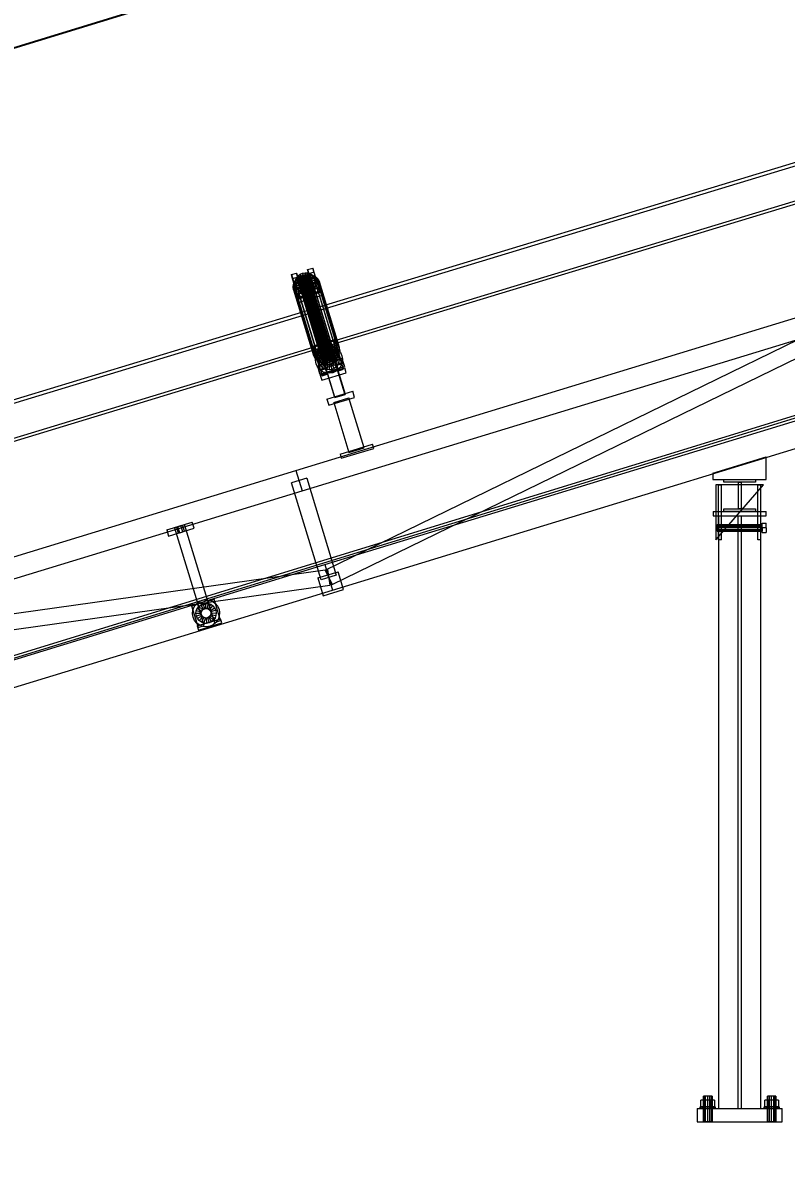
# Model space of a CAD drawing. Header units: millimetres. Extents: x -1970 to 34302, y -65268 to 6837.
# Drawn here: x 18446 to 19881, y -68 to 2065 of the extents above; entities that cross this region are included whole.
import ezdxf

# ---------------------------------------------------------------- set-up
doc = ezdxf.new("R2010")
doc.units = ezdxf.units.MM
doc.layers.add('COTAS_P', color=1, linetype='Continuous', lineweight=0)
doc.layers.add('lateral_C02', color=7, linetype='Continuous', lineweight=0)
doc.dimstyles.new('R19_100', dxfattribs={"dimtxt": 250, "dimasz": 150, "dimexe": 150, "dimexo": 80, "dimgap": 100, "dimtad": 1, "dimtih": 1, "dimtoh": 1, "dimdsep": 46, "dimcen": 0.09, "dimadec": 0, "dimazin": 0, "dimtfac": 1, "dimtdec": 4, "dimtofl": 0, "dimtmove": 0, "dimatfit": 3, "dimfxl": 1, "dimtolj": 1, "dimtzin": 0, "dimarcsym": 0})

# ---------------------------------------------------------------- blocks, each defined once
blk = doc.blocks.new('*D3')
at = {"layer": 'COTAS_P', "color": 0, "lineweight": -2, "transparency": 16777216}
for p, q in [((25334.8, 3271.6), (25051.3, 4199.2)), ((16158.2, 1324.5), (24951.7, 4011.9)), ((16254.4, 496.5), (15970.9, 1424.2))]:
    blk.add_line(p, q, dxfattribs=at)
at = {"layer": 'COTAS_P', "color": 0, "transparency": 16777216}
for points in [[(24944.4, 4035.8), (24959, 3988), (25095.1, 4055.8)], [(16150.9, 1348.5), (16165.5, 1300.6), (16014.7, 1280.7)]]:
    blk.add_solid(points, dxfattribs=at)
at = {"layer": 'Defpoints', "color": 0, "transparency": 16777216}
for p in [(25095.1, 4055.8), (25358.2, 3195.1), (16277.8, 420)]:
    blk.add_point(p, dxfattribs=at)
blk = doc.blocks.new('*D22')
at = {"layer": 'COTAS_P', "color": 0, "lineweight": -2, "transparency": 16777216}
for p, q in [((112.7, -80), (112.7, -2650)), ((34302.1, -80), (34302.1, -2650)), ((262.7, -2500), (34152.1, -2500))]:
    blk.add_line(p, q, dxfattribs=at)
at = {"layer": 'COTAS_P', "color": 0, "transparency": 16777216}
for points in [[(262.7, -2475), (262.7, -2525), (112.7, -2500)], [(34152.1, -2475), (34152.1, -2525), (34302.1, -2500)]]:
    blk.add_solid(points, dxfattribs=at)
at = {"layer": 'Defpoints', "color": 0, "transparency": 16777216}
for p in [(112.7, 0), (34302.1, 0), (34302.1, -2500)]:
    blk.add_point(p, dxfattribs=at)

msp = doc.modelspace()

# ---------------------------------------------------------------- linework, layer by layer
at = {"layer": 'lateral_C02'}
for p, q in [((16335.427, 232.465), (25411.088, 3023.01)), ((16336.897, 227.686), (25412.557, 3018.231)), ((19930.334, 1812.705), (18992.635, 1527.884)), ((18994.379, 1522.142), (19932.078, 1806.964)), ((19012.639, 1462.025), (19950.338, 1746.847)), ((19952.082, 1741.106), (19014.383, 1456.284)), ((18981.753, 1601.394), (18991.316, 1604.317)), ((18984.086, 1593.711), (18981.753, 1601.394)), ((18981.753, 1601.394), (18993.276, 1563.802)), ((18991.316, 1604.317), (18993.65, 1596.634)), ((19002.839, 1566.724), (18991.316, 1604.317)), ((18951.15, 1592.042), (18960.713, 1594.965)), ((18953.484, 1584.359), (18951.15, 1592.042)), ((18951.15, 1592.042), (18962.673, 1554.449)), ((18963.047, 1587.281), (18953.484, 1584.359)), ((18965.007, 1546.766), (18953.484, 1584.359)), ((18955.503, 1574.354), (18958.1, 1579.654)), ((18958.1, 1579.654), (18962.162, 1584.352)), ((18958.1, 1579.654), (18995.608, 1456.17)), ((18958.189, 1578.105), (18958.904, 1582.249)), ((18958.904, 1582.249), (18960.847, 1586.213)), ((18968.387, 1580.864), (18958.904, 1582.249)), ((18958.904, 1582.249), (18960.905, 1575.663)), ((18960.713, 1594.965), (18963.047, 1587.281)), ((18972.236, 1557.372), (18960.713, 1594.965)), ((18960.847, 1586.213), (18963.886, 1589.728)), ((18969.307, 1582.742), (18960.847, 1586.213)), ((18960.847, 1586.213), (18962.848, 1579.627)), ((18962.848, 1579.627), (18960.905, 1575.663)), ((18962.162, 1584.352), (18967.411, 1588.13)), ((18962.162, 1584.352), (18999.67, 1460.868)), ((18965.886, 1583.142), (18962.848, 1579.627)), ((18962.848, 1579.627), (18971.308, 1576.156)), ((18963.047, 1587.281), (18974.57, 1549.688)), ((18963.886, 1589.728), (18967.812, 1592.554)), ((18970.746, 1584.407), (18963.886, 1589.728)), ((18963.886, 1589.728), (18965.886, 1583.142)), ((18969.813, 1585.968), (18965.886, 1583.142)), ((18965.886, 1583.142), (18972.747, 1577.821)), ((18967.411, 1588.13), (18973.491, 1590.729)), ((18967.411, 1588.13), (19004.919, 1464.646)), ((18967.715, 1579.999), (18968.053, 1581.961)), ((18967.981, 1578.085), (18967.715, 1579.999)), ((18967.715, 1579.999), (19011.224, 1436.757)), ((18967.812, 1592.554), (18972.36, 1594.498)), ((18972.606, 1585.745), (18967.812, 1592.554)), ((18967.812, 1592.554), (18969.813, 1585.968)), ((18968.387, 1580.864), (18968.048, 1578.901)), ((18968.053, 1581.961), (18968.974, 1583.839)), ((18968.053, 1581.961), (19011.562, 1438.72)), ((18969.307, 1582.742), (18968.387, 1580.864)), ((18970.387, 1574.278), (18968.387, 1580.864)), ((18968.974, 1583.839), (18970.413, 1585.504)), ((18968.974, 1583.839), (19012.483, 1440.598)), ((18970.746, 1584.407), (18969.307, 1582.742)), ((18971.308, 1576.156), (18969.307, 1582.742)), ((18974.36, 1587.912), (18969.813, 1585.968)), ((18969.813, 1585.968), (18974.607, 1579.159)), ((18970.413, 1585.504), (18972.273, 1586.843)), ((18970.413, 1585.504), (19013.922, 1442.263)), ((18972.606, 1585.745), (18970.746, 1584.407)), ((18972.747, 1577.821), (18970.746, 1584.407)), ((18972.273, 1586.843), (18974.427, 1587.764)), ((18972.273, 1586.843), (19015.782, 1443.601)), ((18972.36, 1594.498), (18977.218, 1595.428)), ((18974.76, 1586.666), (18972.36, 1594.498)), ((18972.36, 1594.498), (18974.36, 1587.912)), ((18974.76, 1586.666), (18972.606, 1585.745)), ((18974.607, 1579.159), (18972.606, 1585.745)), ((18972.747, 1577.821), (18974.607, 1579.159)), ((18973.491, 1590.729), (18979.985, 1591.973)), ((18973.491, 1590.729), (19010.998, 1467.245)), ((18979.218, 1588.842), (18974.36, 1587.912)), ((18974.36, 1587.912), (18976.761, 1580.08)), ((18974.427, 1587.764), (18976.728, 1588.204)), ((18974.427, 1587.764), (19017.936, 1444.522)), ((18974.607, 1579.159), (18976.761, 1580.08)), ((18977.062, 1587.107), (18974.76, 1586.666)), ((18976.761, 1580.08), (18974.76, 1586.666)), ((18976.728, 1588.204), (18979.02, 1588.135)), ((18976.728, 1588.204), (19020.237, 1444.963)), ((18976.761, 1580.08), (18979.062, 1580.521)), ((18977.062, 1587.107), (18977.218, 1595.428)), ((18979.353, 1587.037), (18977.062, 1587.107)), ((18979.062, 1580.521), (18977.062, 1587.107)), ((18977.218, 1595.428), (18982.056, 1595.281)), ((18977.218, 1595.428), (18979.218, 1588.842)), ((18979.02, 1588.135), (18981.146, 1587.559)), ((18979.02, 1588.135), (19022.529, 1444.893)), ((18979.218, 1588.842), (18979.062, 1580.521)), ((18979.062, 1580.521), (18981.354, 1580.451)), ((18984.056, 1588.695), (18979.218, 1588.842)), ((18979.353, 1587.037), (18982.056, 1595.281)), ((18981.479, 1586.462), (18979.353, 1587.037)), ((18981.354, 1580.451), (18979.353, 1587.037)), ((18979.985, 1591.973), (18986.453, 1591.776)), ((18979.985, 1591.973), (19017.493, 1468.489)), ((18981.146, 1587.559), (18982.961, 1586.517)), ((18981.146, 1587.559), (19024.655, 1444.318)), ((18984.056, 1588.695), (18981.354, 1580.451)), ((18981.354, 1580.451), (18983.48, 1579.876)), ((18981.479, 1586.462), (18986.544, 1594.066)), ((18983.295, 1585.42), (18981.479, 1586.462)), ((18983.48, 1579.876), (18981.479, 1586.462)), ((18982.056, 1595.281), (18986.544, 1594.066)), ((18982.056, 1595.281), (18984.056, 1588.695)), ((18982.961, 1586.517), (18984.342, 1585.08)), ((18982.961, 1586.517), (19026.47, 1443.276)), ((18983.295, 1585.42), (18990.376, 1591.867)), ((18984.676, 1583.983), (18983.295, 1585.42)), ((18985.295, 1578.834), (18983.295, 1585.42)), ((18988.545, 1587.48), (18983.48, 1579.876)), ((18983.48, 1579.876), (18985.295, 1578.834)), ((18988.545, 1587.48), (18984.056, 1588.695)), ((18993.65, 1596.634), (18984.086, 1593.711)), ((18995.609, 1556.118), (18984.086, 1593.711)), ((18985.122, 1579.469), (18984.201, 1577.591)), ((18984.342, 1585.08), (18985.195, 1583.345)), ((18984.342, 1585.08), (19027.851, 1441.839)), ((18984.676, 1583.983), (18993.292, 1588.833)), ((18985.528, 1582.248), (18984.676, 1583.983)), ((18986.676, 1577.397), (18984.676, 1583.983)), ((18985.461, 1581.432), (18985.122, 1579.469)), ((18985.122, 1579.469), (19028.631, 1436.227)), ((18985.195, 1583.345), (18985.461, 1581.432)), ((19028.703, 1440.104), (18985.195, 1583.345)), ((18992.377, 1585.281), (18985.295, 1578.834)), ((18985.455, 1578.371), (18985.794, 1580.334)), ((18985.461, 1581.432), (19028.969, 1438.19)), ((18995.091, 1585.17), (18985.528, 1582.248)), ((18985.528, 1582.248), (18987.528, 1575.662)), ((18985.794, 1580.334), (18985.528, 1582.248)), ((18985.794, 1580.334), (18995.653, 1581.13)), ((18987.794, 1573.748), (18985.794, 1580.334)), ((18986.453, 1591.776), (18992.453, 1590.152)), ((18986.453, 1591.776), (19023.961, 1468.292)), ((18986.544, 1594.066), (18990.376, 1591.867)), ((18986.544, 1594.066), (18988.545, 1587.48)), ((18995.292, 1582.247), (18986.676, 1577.397)), ((18992.377, 1585.281), (18988.545, 1587.48)), ((18990.376, 1591.867), (18993.292, 1588.833)), ((18990.376, 1591.867), (18992.377, 1585.281)), ((18995.292, 1582.247), (18992.377, 1585.281)), ((18992.453, 1590.152), (18997.576, 1587.212)), ((18992.453, 1590.152), (19029.96, 1466.668)), ((18993.292, 1588.833), (18995.091, 1585.17)), ((18993.292, 1588.833), (18995.292, 1582.247)), ((18993.65, 1596.634), (19005.173, 1559.041)), ((18995.653, 1581.13), (18994.938, 1576.986)), ((18997.092, 1578.585), (18995.091, 1585.17)), ((18995.091, 1585.17), (18995.653, 1581.13)), ((18997.092, 1578.585), (18995.292, 1582.247)), ((18995.653, 1581.13), (18997.653, 1574.544)), ((18997.576, 1587.212), (19001.473, 1583.156)), ((18997.576, 1587.212), (19035.084, 1463.728)), ((19001.473, 1583.156), (19003.879, 1578.26)), ((19001.473, 1583.156), (19038.981, 1459.672)), ((18954.547, 1568.814), (18955.503, 1574.354)), ((18955.297, 1563.413), (18954.547, 1568.814)), ((18954.547, 1568.814), (18992.054, 1445.33)), ((18957.703, 1558.517), (18955.297, 1563.413)), ((18955.297, 1563.413), (18992.805, 1439.929)), ((18955.503, 1574.354), (18993.01, 1450.87)), ((18961.601, 1554.461), (18957.703, 1558.517)), ((18957.703, 1558.517), (18995.211, 1435.033)), ((18968.048, 1578.901), (18958.189, 1578.105)), ((18958.189, 1578.105), (18960.19, 1571.519)), ((18958.751, 1574.064), (18958.189, 1578.105)), ((18968.314, 1576.987), (18958.751, 1574.064)), ((18958.751, 1574.064), (18960.751, 1567.479)), ((18960.55, 1570.402), (18958.751, 1574.064)), ((18959.324, 1555.139), (19005.228, 1569.167)), ((18959.893, 1223.998), (20107.498, 1574.717)), ((18960.905, 1575.663), (18960.19, 1571.519)), ((18960.19, 1571.519), (18970.048, 1572.315)), ((18960.19, 1571.519), (18960.751, 1567.479)), ((18969.166, 1575.252), (18960.55, 1570.402)), ((18960.55, 1570.402), (18962.551, 1563.816)), ((18963.466, 1567.368), (18960.55, 1570.402)), ((18960.751, 1567.479), (18970.314, 1570.401)), ((18960.751, 1567.479), (18962.551, 1563.816)), ((18960.905, 1575.663), (18970.387, 1574.278)), ((19007.562, 1561.484), (18961.658, 1547.455)), ((19007.629, 1561.336), (18961.724, 1547.307)), ((18962.551, 1563.816), (18971.167, 1568.667)), ((18962.551, 1563.816), (18965.466, 1560.782)), ((18970.547, 1573.815), (18963.466, 1567.368)), ((18963.466, 1567.368), (18965.466, 1560.782)), ((18967.298, 1565.169), (18963.466, 1567.368)), ((18965.466, 1560.782), (18972.548, 1567.229)), ((18965.466, 1560.782), (18969.298, 1558.583)), ((18972.363, 1572.773), (18967.298, 1565.169)), ((18967.298, 1565.169), (18969.298, 1558.583)), ((18971.786, 1563.954), (18967.298, 1565.169)), ((18968.833, 1576.35), (18967.981, 1578.085)), ((18967.981, 1578.085), (19011.489, 1434.843)), ((18970.048, 1572.315), (18968.048, 1578.901)), ((18968.048, 1578.901), (18968.314, 1576.987)), ((18970.314, 1570.401), (18968.314, 1576.987)), ((18968.314, 1576.987), (18969.166, 1575.252)), ((18970.214, 1574.913), (18968.833, 1576.35)), ((18968.833, 1576.35), (19012.342, 1433.109)), ((18971.167, 1568.667), (18969.166, 1575.252)), ((18969.166, 1575.252), (18970.547, 1573.815)), ((18969.298, 1558.583), (18974.363, 1566.188)), ((18969.298, 1558.583), (18973.786, 1557.368)), ((18970.048, 1572.315), (18970.387, 1574.278)), ((18970.314, 1570.401), (18970.048, 1572.315)), ((18972.029, 1573.871), (18970.214, 1574.913)), ((18970.214, 1574.913), (19013.723, 1431.671)), ((18971.167, 1568.667), (18970.314, 1570.401)), ((18970.387, 1574.278), (18971.308, 1576.156)), ((18972.548, 1567.229), (18970.547, 1573.815)), ((18970.547, 1573.815), (18972.363, 1572.773)), ((18972.548, 1567.229), (18971.167, 1568.667)), ((18971.308, 1576.156), (18972.747, 1577.821)), ((18974.489, 1572.198), (18971.786, 1563.954)), ((18971.786, 1563.954), (18973.786, 1557.368)), ((18976.624, 1563.807), (18971.786, 1563.954)), ((18974.155, 1573.296), (18972.029, 1573.871)), ((18972.029, 1573.871), (19015.538, 1430.63)), ((18974.363, 1566.188), (18972.363, 1572.773)), ((18972.363, 1572.773), (18974.489, 1572.198)), ((18974.363, 1566.188), (18972.548, 1567.229)), ((18973.786, 1557.368), (18976.489, 1565.612)), ((18973.842, 1555.51), (18992.969, 1561.356)), ((18993.043, 1561.112), (18973.917, 1555.267)), ((18976.447, 1573.226), (18974.155, 1573.296)), ((18974.155, 1573.296), (19017.664, 1430.054)), ((18976.489, 1565.612), (18974.363, 1566.188)), ((18976.489, 1565.612), (18974.489, 1572.198)), ((18974.489, 1572.198), (18976.78, 1572.128)), ((18978.748, 1573.666), (18976.447, 1573.226)), ((18976.447, 1573.226), (19019.956, 1429.984)), ((18978.781, 1565.542), (18976.489, 1565.612)), ((18976.78, 1572.128), (18976.624, 1563.807)), ((18981.482, 1564.737), (18976.624, 1563.807)), ((18976.624, 1563.807), (18978.624, 1557.221)), ((18976.78, 1572.128), (18979.082, 1572.569)), ((18978.781, 1565.542), (18976.78, 1572.128)), ((18978.624, 1557.221), (18978.781, 1565.542)), ((18978.624, 1557.221), (18983.483, 1558.151)), ((18980.902, 1574.587), (18978.748, 1573.666)), ((18978.748, 1573.666), (19022.257, 1430.425)), ((18981.082, 1565.983), (18978.781, 1565.542)), ((18979.082, 1572.569), (18981.236, 1573.49)), ((18979.082, 1572.569), (18981.482, 1564.737)), ((18981.082, 1565.983), (18979.082, 1572.569)), ((18982.762, 1575.926), (18980.902, 1574.587)), ((18980.902, 1574.587), (19024.411, 1431.346)), ((18983.236, 1566.904), (18981.082, 1565.983)), ((18983.483, 1558.151), (18981.082, 1565.983)), ((18981.236, 1573.49), (18983.096, 1574.828)), ((18981.236, 1573.49), (18986.03, 1566.681)), ((18983.236, 1566.904), (18981.236, 1573.49)), ((18986.03, 1566.681), (18981.482, 1564.737)), ((18981.482, 1564.737), (18983.483, 1558.151)), ((18984.201, 1577.591), (18982.762, 1575.926)), ((18982.762, 1575.926), (19026.271, 1432.685)), ((18983.096, 1574.828), (18984.535, 1576.493)), ((18983.096, 1574.828), (18989.956, 1569.507)), ((18985.096, 1568.243), (18983.096, 1574.828)), ((18985.096, 1568.243), (18983.236, 1566.904)), ((18988.03, 1560.095), (18983.236, 1566.904)), ((18983.483, 1558.151), (18988.03, 1560.095)), ((18984.201, 1577.591), (19027.71, 1434.349)), ((18984.535, 1576.493), (18985.455, 1578.371)), ((18984.535, 1576.493), (18992.995, 1573.022)), ((18986.535, 1569.907), (18984.535, 1576.493)), ((18986.535, 1569.907), (18985.096, 1568.243)), ((18991.957, 1562.921), (18985.096, 1568.243)), ((18985.295, 1578.834), (18986.676, 1577.397)), ((18985.455, 1578.371), (18994.938, 1576.986)), ((18987.456, 1571.785), (18985.455, 1578.371)), ((18989.956, 1569.507), (18986.03, 1566.681)), ((18986.03, 1566.681), (18988.03, 1560.095)), ((18987.456, 1571.785), (18986.535, 1569.907)), ((18994.995, 1566.436), (18986.535, 1569.907)), ((18986.676, 1577.397), (18987.528, 1575.662)), ((18987.794, 1573.748), (18987.456, 1571.785)), ((18996.938, 1570.4), (18987.456, 1571.785)), ((18987.528, 1575.662), (18997.092, 1578.585)), ((18987.528, 1575.662), (18987.794, 1573.748)), ((18997.653, 1574.544), (18987.794, 1573.748)), ((18988.03, 1560.095), (18991.957, 1562.921)), ((18992.995, 1573.022), (18989.956, 1569.507)), ((18989.956, 1569.507), (18991.957, 1562.921)), ((18991.957, 1562.921), (18994.995, 1566.436)), ((18992.969, 1561.356), (18993.043, 1561.112)), ((19052.189, 1367.589), (18992.969, 1561.356)), ((18994.938, 1576.986), (18992.995, 1573.022)), ((18992.995, 1573.022), (18994.995, 1566.436)), ((18993.043, 1561.112), (19052.264, 1367.345)), ((19002.839, 1566.724), (18993.276, 1563.802)), ((18993.276, 1563.802), (18995.609, 1556.118)), ((18994.938, 1576.986), (18996.938, 1570.4)), ((18994.995, 1566.436), (18996.938, 1570.4)), ((18995.609, 1556.118), (19005.173, 1559.041)), ((18996.938, 1570.4), (18997.653, 1574.544)), ((19001.076, 1562.019), (18997.014, 1557.32)), ((18997.653, 1574.544), (18997.092, 1578.585)), ((19003.674, 1567.319), (19001.076, 1562.019)), ((19001.076, 1562.019), (19038.584, 1438.535)), ((19005.173, 1559.041), (19002.839, 1566.724)), ((19004.63, 1572.858), (19003.674, 1567.319)), ((19003.674, 1567.319), (19041.181, 1443.835)), ((19003.879, 1578.26), (19004.63, 1572.858)), ((19041.387, 1454.776), (19003.879, 1578.26)), ((19004.63, 1572.858), (19042.137, 1449.374)), ((19005.228, 1569.167), (19007.562, 1561.484)), ((19007.629, 1561.336), (19005.228, 1569.167)), ((19007.562, 1561.484), (19009.962, 1553.652)), ((19009.962, 1553.652), (19007.629, 1561.336)), ((19014.695, 1036.65), (20106.769, 1569.073)), ((18961.658, 1547.455), (18959.324, 1555.139)), ((18959.324, 1555.139), (18961.724, 1547.307)), ((18966.724, 1551.521), (18961.601, 1554.461)), ((18961.601, 1554.461), (18999.108, 1430.977)), ((18964.058, 1539.623), (18961.658, 1547.455)), ((18961.724, 1547.307), (18964.058, 1539.623)), ((18972.236, 1557.372), (18962.673, 1554.449)), ((18962.673, 1554.449), (18965.007, 1546.766)), ((18964.058, 1539.623), (19009.962, 1553.652)), ((18965.007, 1546.766), (18974.57, 1549.688)), ((18972.724, 1549.897), (18966.724, 1551.521)), ((18966.724, 1551.521), (19004.231, 1428.037)), ((18971.583, 1185.745), (20119.188, 1536.463)), ((18974.57, 1549.688), (18972.236, 1557.372)), ((18979.191, 1549.7), (18972.724, 1549.897)), ((18972.724, 1549.897), (19010.231, 1426.413)), ((18973.786, 1557.368), (18978.624, 1557.221)), ((18973.917, 1555.267), (18973.842, 1555.51)), ((19033.063, 1361.743), (18973.842, 1555.51)), ((19033.137, 1361.5), (18973.917, 1555.267)), ((18985.686, 1550.943), (18979.191, 1549.7)), ((18979.191, 1549.7), (19016.699, 1426.216)), ((18991.765, 1553.543), (18985.686, 1550.943)), ((18985.686, 1550.943), (19023.194, 1427.459)), ((18997.014, 1557.32), (18991.765, 1553.543)), ((18991.765, 1553.543), (19029.273, 1430.059)), ((18997.014, 1557.32), (19034.522, 1433.836)), ((19027.842, 1009.685), (20119.916, 1542.107)), ((18992.635, 1527.884), (18054.936, 1243.062)), ((18056.68, 1237.321), (18994.379, 1522.142)), ((19012.639, 1462.025), (18992.635, 1527.884)), ((18992.635, 1527.884), (18994.379, 1522.142)), ((18994.379, 1522.142), (19014.383, 1456.284)), ((18074.94, 1177.204), (19012.639, 1462.025)), ((19014.383, 1456.284), (18076.684, 1171.463)), ((18991.991, 1457.582), (19001.555, 1460.504)), ((18994.325, 1449.898), (18991.991, 1457.582)), ((18991.991, 1457.582), (19003.515, 1419.989)), ((18995.608, 1456.17), (18993.01, 1450.87)), ((19003.889, 1452.821), (18994.325, 1449.898)), ((18999.67, 1460.868), (18995.608, 1456.17)), ((19004.919, 1464.646), (18999.67, 1460.868)), ((18999.746, 1447.788), (19001.689, 1451.753)), ((19001.555, 1460.504), (19003.889, 1452.821)), ((19013.078, 1422.911), (19001.555, 1460.504)), ((19001.689, 1451.753), (19004.727, 1455.268)), ((19010.149, 1448.281), (19001.689, 1451.753)), ((19001.689, 1451.753), (19003.689, 1445.167)), ((19003.232, 1449.318), (19008.349, 1453.535)), ((19003.889, 1452.821), (19015.412, 1415.228)), ((19004.727, 1455.268), (19008.654, 1458.093)), ((19011.588, 1449.946), (19004.727, 1455.268)), ((19004.727, 1455.268), (19006.728, 1448.682)), ((19010.998, 1467.245), (19004.919, 1464.646)), ((19010.654, 1451.508), (19006.728, 1448.682)), ((19008.349, 1453.535), (19014.383, 1456.284)), ((19008.654, 1458.093), (19013.201, 1460.038)), ((19013.448, 1451.285), (19008.654, 1458.093)), ((19008.654, 1458.093), (19010.654, 1451.508)), ((19015.202, 1453.452), (19010.654, 1451.508)), ((19010.654, 1451.508), (19015.448, 1444.699)), ((19017.493, 1468.489), (19010.998, 1467.245)), ((19013.448, 1451.285), (19011.588, 1449.946)), ((19013.201, 1460.038), (19018.06, 1460.968)), ((19015.602, 1452.206), (19013.201, 1460.038)), ((19013.201, 1460.038), (19015.202, 1453.452)), ((19015.602, 1452.206), (19013.448, 1451.285)), ((19015.448, 1444.699), (19013.448, 1451.285)), ((19014.383, 1456.284), (19020.923, 1457.378)), ((19020.06, 1454.382), (19015.202, 1453.452)), ((19015.202, 1453.452), (19017.602, 1445.62)), ((19017.903, 1452.646), (19015.602, 1452.206)), ((19017.602, 1445.62), (19015.602, 1452.206)), ((19023.961, 1468.292), (19017.493, 1468.489)), ((19017.903, 1452.646), (19018.06, 1460.968)), ((19020.195, 1452.577), (19017.903, 1452.646)), ((19019.904, 1446.061), (19017.903, 1452.646)), ((19018.06, 1460.968), (19022.898, 1460.821)), ((19018.06, 1460.968), (19020.06, 1454.382)), ((19020.06, 1454.382), (19019.904, 1446.061)), ((19024.898, 1454.235), (19020.06, 1454.382)), ((19020.195, 1452.577), (19022.898, 1460.821)), ((19022.321, 1452.001), (19020.195, 1452.577)), ((19022.195, 1445.991), (19020.195, 1452.577)), ((19020.923, 1457.378), (19027.523, 1456.742)), ((19024.898, 1454.235), (19022.195, 1445.991)), ((19022.321, 1452.001), (19027.386, 1459.606)), ((19024.136, 1450.959), (19022.321, 1452.001)), ((19024.321, 1445.415), (19022.321, 1452.001)), ((19022.594, 1466.934), (19032.158, 1469.857)), ((19024.928, 1459.251), (19022.594, 1466.934)), ((19022.594, 1466.934), (19034.117, 1429.341)), ((19022.898, 1460.821), (19027.386, 1459.606)), ((19022.898, 1460.821), (19024.898, 1454.235)), ((19029.96, 1466.668), (19023.961, 1468.292)), ((19024.136, 1450.959), (19031.218, 1457.406)), ((19029.386, 1453.02), (19024.321, 1445.415)), ((19029.386, 1453.02), (19024.898, 1454.235)), ((19034.491, 1462.173), (19024.928, 1459.251)), ((19036.451, 1421.658), (19024.928, 1459.251)), ((19025.517, 1449.522), (19034.133, 1454.372)), ((19025.604, 1457.204), (19035.167, 1460.127)), ((19025.604, 1457.204), (19039.633, 1411.3)), ((19027.386, 1459.606), (19031.218, 1457.406)), ((19027.386, 1459.606), (19029.386, 1453.02)), ((19027.523, 1456.742), (19033.733, 1454.419)), ((19033.218, 1450.821), (19029.386, 1453.02)), ((19035.084, 1463.728), (19029.96, 1466.668)), ((19031.218, 1457.406), (19034.133, 1454.372)), ((19031.218, 1457.406), (19033.218, 1450.821)), ((19032.158, 1469.857), (19034.491, 1462.173)), ((19043.681, 1432.264), (19032.158, 1469.857)), ((19033.733, 1454.419), (19039.131, 1450.568)), ((19034.133, 1454.372), (19035.933, 1450.71)), ((19034.133, 1454.372), (19036.134, 1447.786)), ((19034.491, 1462.173), (19046.014, 1424.58)), ((19038.981, 1459.672), (19035.084, 1463.728)), ((19049.196, 1414.223), (19035.167, 1460.127)), ((19041.387, 1454.776), (19038.981, 1459.672)), ((19042.137, 1449.374), (19041.387, 1454.776)), ((18993.01, 1450.87), (18992.054, 1445.33)), ((18992.054, 1445.33), (18992.805, 1439.929)), ((18992.805, 1439.929), (18995.211, 1435.033)), ((19005.848, 1412.305), (18994.325, 1449.898)), ((18995.001, 1447.852), (19004.565, 1450.774)), ((18995.001, 1447.852), (19009.03, 1401.947)), ((18995.211, 1435.033), (18999.108, 1430.977)), ((18996.422, 1431.11), (18997.058, 1437.71)), ((18997.515, 1424.57), (18996.422, 1431.11)), ((18997.058, 1437.71), (18999.381, 1443.92)), ((18999.031, 1443.645), (18999.746, 1447.788)), ((19008.89, 1444.441), (18999.031, 1443.645)), ((18999.031, 1443.645), (19001.031, 1437.059)), ((18999.592, 1439.604), (18999.031, 1443.645)), ((18999.108, 1430.977), (19004.231, 1428.037)), ((18999.381, 1443.92), (19003.232, 1449.318)), ((19009.156, 1442.527), (18999.592, 1439.604)), ((18999.592, 1439.604), (19001.593, 1433.018)), ((19001.392, 1435.942), (18999.592, 1439.604)), ((19009.228, 1446.403), (18999.746, 1447.788)), ((18999.746, 1447.788), (19001.746, 1441.202)), ((19000.165, 1420.678), (19046.07, 1434.707)), ((19001.746, 1441.202), (19001.031, 1437.059)), ((19001.031, 1437.059), (19010.89, 1437.855)), ((19001.031, 1437.059), (19001.593, 1433.018)), ((19010.008, 1440.792), (19001.392, 1435.942)), ((19001.392, 1435.942), (19003.392, 1429.356)), ((19004.307, 1432.908), (19001.392, 1435.942)), ((19001.593, 1433.018), (19011.156, 1435.941)), ((19001.593, 1433.018), (19003.392, 1429.356)), ((19003.689, 1445.167), (19001.746, 1441.202)), ((19001.746, 1441.202), (19011.229, 1439.818)), ((19002.818, 1431.332), (19003.294, 1436.269)), ((19012.812, 1431.68), (19002.818, 1431.332)), ((19003.636, 1426.44), (19002.818, 1431.332)), ((19003.294, 1436.269), (19005.031, 1440.915)), ((19013.037, 1434.019), (19003.294, 1436.269)), ((19003.392, 1429.356), (19012.009, 1434.206)), ((19006.728, 1448.682), (19003.689, 1445.167)), ((19003.689, 1445.167), (19012.149, 1441.695)), ((19011.389, 1439.355), (19004.307, 1432.908)), ((19004.307, 1432.908), (19006.308, 1426.322)), ((19008.14, 1430.708), (19004.307, 1432.908)), ((19018.593, 1404.87), (19004.565, 1450.774)), ((19005.031, 1440.915), (19007.912, 1444.953)), ((19013.86, 1436.219), (19005.031, 1440.915)), ((19006.308, 1426.322), (19013.389, 1432.769)), ((19006.728, 1448.682), (19013.588, 1443.36)), ((19007.912, 1444.953), (19011.74, 1448.107)), ((19015.225, 1438.132), (19007.912, 1444.953)), ((19013.204, 1438.313), (19008.14, 1430.708)), ((19008.14, 1430.708), (19010.14, 1424.123)), ((19012.628, 1429.494), (19008.14, 1430.708)), ((19009.228, 1446.403), (19008.89, 1444.441)), ((19010.89, 1437.855), (19008.89, 1444.441)), ((19008.89, 1444.441), (19009.156, 1442.527)), ((19011.156, 1435.941), (19009.156, 1442.527)), ((19009.156, 1442.527), (19010.008, 1440.792)), ((19010.149, 1448.281), (19009.228, 1446.403)), ((19011.229, 1439.818), (19009.228, 1446.403)), ((19012.009, 1434.206), (19010.008, 1440.792)), ((19010.008, 1440.792), (19011.389, 1439.355)), ((19010.14, 1424.123), (19015.205, 1431.727)), ((19011.588, 1449.946), (19010.149, 1448.281)), ((19012.149, 1441.695), (19010.149, 1448.281)), ((19010.89, 1437.855), (19011.229, 1439.818)), ((19011.156, 1435.941), (19010.89, 1437.855)), ((19012.009, 1434.206), (19011.156, 1435.941)), ((19011.562, 1438.72), (19011.224, 1436.757)), ((19011.224, 1436.757), (19011.489, 1434.843)), ((19011.229, 1439.818), (19012.149, 1441.695)), ((19013.389, 1432.769), (19011.389, 1439.355)), ((19011.389, 1439.355), (19013.204, 1438.313)), ((19011.489, 1434.843), (19012.342, 1433.109)), ((19012.483, 1440.598), (19011.562, 1438.72)), ((19013.588, 1443.36), (19011.588, 1449.946)), ((19011.74, 1448.107), (19016.253, 1450.164)), ((19017.038, 1439.626), (19011.74, 1448.107)), ((19013.389, 1432.769), (19012.009, 1434.206)), ((19012.149, 1441.695), (19013.588, 1443.36)), ((19012.342, 1433.109), (19013.723, 1431.671)), ((19013.922, 1442.263), (19012.483, 1440.598)), ((19015.33, 1437.738), (19012.628, 1429.494)), ((19012.812, 1431.68), (19013.037, 1434.019)), ((19013.199, 1429.363), (19012.812, 1431.68)), ((19013.037, 1434.019), (19013.86, 1436.219)), ((19015.205, 1431.727), (19013.204, 1438.313)), ((19013.204, 1438.313), (19015.33, 1437.738)), ((19015.205, 1431.727), (19013.389, 1432.769)), ((19013.588, 1443.36), (19015.448, 1444.699)), ((19013.723, 1431.671), (19015.538, 1430.63)), ((19013.86, 1436.219), (19015.225, 1438.132)), ((19015.782, 1443.601), (19013.922, 1442.263)), ((19014.628, 1422.908), (19017.331, 1431.152)), ((19017.331, 1431.152), (19015.205, 1431.727)), ((19015.225, 1438.132), (19017.038, 1439.626)), ((19017.331, 1431.152), (19015.33, 1437.738)), ((19015.33, 1437.738), (19017.622, 1437.668)), ((19015.448, 1444.699), (19017.602, 1445.62)), ((19015.538, 1430.63), (19017.664, 1430.054)), ((19017.936, 1444.522), (19015.782, 1443.601)), ((19016.253, 1450.164), (19021.145, 1450.982)), ((19019.176, 1440.6), (19016.253, 1450.164)), ((19017.038, 1439.626), (19019.176, 1440.6)), ((19019.622, 1431.082), (19017.331, 1431.152)), ((19017.622, 1437.668), (19017.466, 1429.346)), ((19022.324, 1430.277), (19017.466, 1429.346)), ((19017.602, 1445.62), (19019.904, 1446.061)), ((19017.622, 1437.668), (19019.923, 1438.108)), ((19019.622, 1431.082), (19017.622, 1437.668)), ((19017.664, 1430.054), (19019.956, 1429.984)), ((19020.237, 1444.963), (19017.936, 1444.522)), ((19019.176, 1440.6), (19021.493, 1440.988)), ((19019.466, 1422.761), (19019.622, 1431.082)), ((19021.924, 1431.523), (19019.622, 1431.082)), ((19019.904, 1446.061), (19022.195, 1445.991)), ((19019.923, 1438.108), (19022.077, 1439.029)), ((19019.923, 1438.108), (19022.324, 1430.277)), ((19021.924, 1431.523), (19019.923, 1438.108)), ((19019.956, 1429.984), (19022.257, 1430.425)), ((19022.529, 1444.893), (19020.237, 1444.963)), ((19021.493, 1440.988), (19021.145, 1450.982)), ((19021.145, 1450.982), (19026.082, 1450.506)), ((19021.493, 1440.988), (19023.832, 1440.762)), ((19024.078, 1432.444), (19021.924, 1431.523)), ((19024.324, 1423.691), (19021.924, 1431.523)), ((19022.077, 1439.029), (19023.937, 1440.368)), ((19022.077, 1439.029), (19026.871, 1432.221)), ((19024.078, 1432.444), (19022.077, 1439.029)), ((19022.195, 1445.991), (19024.321, 1445.415)), ((19022.257, 1430.425), (19024.411, 1431.346)), ((19026.871, 1432.221), (19022.324, 1430.277)), ((19022.324, 1430.277), (19024.324, 1423.691)), ((19024.655, 1444.318), (19022.529, 1444.893)), ((19023.194, 1427.459), (19029.273, 1430.059)), ((19023.832, 1440.762), (19026.082, 1450.506)), ((19023.832, 1440.762), (19026.032, 1439.939)), ((19023.937, 1440.368), (19025.377, 1442.033)), ((19023.937, 1440.368), (19030.798, 1435.047)), ((19025.938, 1433.782), (19023.937, 1440.368)), ((19025.938, 1433.782), (19024.078, 1432.444)), ((19028.872, 1425.635), (19024.078, 1432.444)), ((19025.517, 1449.522), (19024.136, 1450.959)), ((19026.137, 1444.374), (19024.136, 1450.959)), ((19024.321, 1445.415), (19026.137, 1444.374)), ((19024.411, 1431.346), (19026.271, 1432.685)), ((19026.47, 1443.276), (19024.655, 1444.318)), ((19025.377, 1442.033), (19026.297, 1443.911)), ((19025.377, 1442.033), (19033.836, 1438.562)), ((19027.377, 1435.447), (19025.377, 1442.033)), ((19026.37, 1447.787), (19025.517, 1449.522)), ((19027.518, 1442.936), (19025.517, 1449.522)), ((19027.377, 1435.447), (19025.938, 1433.782)), ((19032.798, 1428.461), (19025.938, 1433.782)), ((19026.032, 1439.939), (19030.728, 1448.768)), ((19026.032, 1439.939), (19027.945, 1438.575)), ((19026.082, 1450.506), (19030.728, 1448.768)), ((19033.218, 1450.821), (19026.137, 1444.374)), ((19026.137, 1444.374), (19027.518, 1442.936)), ((19026.271, 1432.685), (19027.71, 1434.349)), ((19026.297, 1443.911), (19026.636, 1445.874)), ((19026.297, 1443.911), (19035.779, 1442.526)), ((19028.297, 1437.325), (19026.297, 1443.911)), ((19035.933, 1450.71), (19026.37, 1447.787)), ((19026.37, 1447.787), (19028.37, 1441.202)), ((19026.636, 1445.874), (19026.37, 1447.787)), ((19027.851, 1441.839), (19026.47, 1443.276)), ((19026.636, 1445.874), (19036.494, 1446.67)), ((19028.636, 1439.288), (19026.636, 1445.874)), ((19030.798, 1435.047), (19026.871, 1432.221)), ((19026.871, 1432.221), (19028.872, 1425.635)), ((19028.297, 1437.325), (19027.377, 1435.447)), ((19035.837, 1431.976), (19027.377, 1435.447)), ((19036.134, 1447.786), (19027.518, 1442.936)), ((19027.518, 1442.936), (19028.37, 1441.202)), ((19027.71, 1434.349), (19028.631, 1436.227)), ((19028.703, 1440.104), (19027.851, 1441.839)), ((19027.945, 1438.575), (19034.766, 1445.888)), ((19027.945, 1438.575), (19029.439, 1436.762)), ((19028.636, 1439.288), (19028.297, 1437.325)), ((19037.78, 1435.94), (19028.297, 1437.325)), ((19028.37, 1441.202), (19037.933, 1444.124)), ((19028.37, 1441.202), (19028.636, 1439.288)), ((19028.631, 1436.227), (19028.969, 1438.19)), ((19038.495, 1440.084), (19028.636, 1439.288)), ((19028.969, 1438.19), (19028.703, 1440.104)), ((19029.273, 1430.059), (19034.522, 1433.836)), ((19029.439, 1436.762), (19037.92, 1442.06)), ((19029.439, 1436.762), (19030.413, 1434.624)), ((19030.575, 1429.968), (19029.752, 1427.767)), ((19039.977, 1437.546), (19030.413, 1434.624)), ((19030.413, 1434.624), (19030.801, 1432.306)), ((19030.801, 1432.306), (19030.575, 1429.968)), ((19030.575, 1429.968), (19040.319, 1427.717)), ((19030.728, 1448.768), (19034.766, 1445.888)), ((19033.836, 1438.562), (19030.798, 1435.047)), ((19030.798, 1435.047), (19032.798, 1428.461)), ((19030.801, 1432.306), (19040.795, 1432.654)), ((19032.798, 1428.461), (19035.837, 1431.976)), ((19036.134, 1447.786), (19033.218, 1450.821)), ((19035.779, 1442.526), (19033.836, 1438.562)), ((19033.836, 1438.562), (19035.837, 1431.976)), ((19043.681, 1432.264), (19034.117, 1429.341)), ((19034.522, 1433.836), (19038.584, 1438.535)), ((19034.766, 1445.888), (19037.92, 1442.06)), ((19036.494, 1446.67), (19035.779, 1442.526)), ((19035.779, 1442.526), (19037.78, 1435.94)), ((19035.837, 1431.976), (19037.78, 1435.94)), ((19037.933, 1444.124), (19035.933, 1450.71)), ((19035.933, 1450.71), (19036.494, 1446.67)), ((19037.933, 1444.124), (19036.134, 1447.786)), ((19036.494, 1446.67), (19038.495, 1440.084)), ((19037.78, 1435.94), (19038.495, 1440.084)), ((19037.92, 1442.06), (19039.977, 1437.546)), ((19038.495, 1440.084), (19037.933, 1444.124)), ((19038.584, 1438.535), (19041.181, 1443.835)), ((19039.131, 1450.568), (19043.348, 1445.451)), ((19039.977, 1437.546), (19040.795, 1432.654)), ((19040.795, 1432.654), (19040.319, 1427.717)), ((19041.181, 1443.835), (19042.137, 1449.374)), ((19043.348, 1445.451), (19046.097, 1439.417)), ((19046.014, 1424.58), (19043.681, 1432.264)), ((19046.07, 1434.707), (19048.403, 1427.024)), ((19048.47, 1426.875), (19046.07, 1434.707)), ((19046.097, 1439.417), (19047.191, 1432.877)), ((19047.191, 1432.877), (19046.555, 1426.277)), ((19000.264, 1418.536), (18997.515, 1424.57)), ((19002.499, 1412.995), (19000.165, 1420.678)), ((19000.165, 1420.678), (19002.566, 1412.846)), ((19004.482, 1413.419), (19000.264, 1418.536)), ((19048.403, 1427.024), (19002.499, 1412.995)), ((19004.9, 1405.163), (19002.499, 1412.995)), ((19048.47, 1426.875), (19002.566, 1412.846)), ((19002.566, 1412.846), (19004.9, 1405.163)), ((19003.392, 1429.356), (19006.308, 1426.322)), ((19013.078, 1422.911), (19003.515, 1419.989)), ((19003.515, 1419.989), (19005.848, 1412.305)), ((19013.199, 1429.363), (19003.636, 1426.44)), ((19005.692, 1421.927), (19003.636, 1426.44)), ((19004.231, 1428.037), (19010.231, 1426.413)), ((19009.879, 1409.568), (19004.482, 1413.419)), ((19004.9, 1405.163), (19050.804, 1419.192)), ((19005.576, 1402.983), (19051.481, 1417.012)), ((19014.173, 1427.225), (19005.692, 1421.927)), ((19008.847, 1418.099), (19005.692, 1421.927)), ((19005.848, 1412.305), (19015.412, 1415.228)), ((19006.308, 1426.322), (19010.14, 1424.123)), ((19015.668, 1425.412), (19008.847, 1418.099)), ((19012.885, 1415.218), (19008.847, 1418.099)), ((19016.09, 1407.245), (19009.879, 1409.568)), ((19010.14, 1424.123), (19014.628, 1422.908)), ((19010.231, 1426.413), (19016.699, 1426.216)), ((19012.628, 1429.494), (19014.628, 1422.908)), ((19017.466, 1429.346), (19012.628, 1429.494)), ((19017.58, 1424.047), (19012.885, 1415.218)), ((19017.53, 1413.481), (19012.885, 1415.218)), ((19015.412, 1415.228), (19013.078, 1422.911)), ((19014.173, 1427.225), (19013.199, 1429.363)), ((19015.668, 1425.412), (19014.173, 1427.225)), ((19014.6, 1421.325), (19033.726, 1427.171)), ((19014.843, 1420.531), (19014.6, 1421.325)), ((19032.749, 1361.948), (19014.6, 1421.325)), ((19014.628, 1422.908), (19019.466, 1422.761)), ((19033.969, 1426.377), (19014.843, 1420.531)), ((19032.992, 1361.154), (19014.843, 1420.531)), ((19017.58, 1424.047), (19015.668, 1425.412)), ((19016.699, 1426.216), (19023.194, 1427.459)), ((19017.466, 1429.346), (19019.466, 1422.761)), ((19019.781, 1423.224), (19017.53, 1413.481)), ((19022.467, 1413.005), (19017.53, 1413.481)), ((19019.781, 1423.224), (19017.58, 1424.047)), ((19038.092, 1412.92), (19018.965, 1407.075)), ((19019.466, 1422.761), (19024.324, 1423.691)), ((19022.119, 1422.999), (19019.781, 1423.224)), ((19024.437, 1423.386), (19022.119, 1422.999)), ((19022.119, 1422.999), (19022.467, 1413.005)), ((19027.359, 1413.823), (19022.467, 1413.005)), ((19024.324, 1423.691), (19028.872, 1425.635)), ((19026.575, 1424.36), (19024.437, 1423.386)), ((19024.437, 1423.386), (19027.359, 1413.823)), ((19028.388, 1425.855), (19026.575, 1424.36)), ((19026.575, 1424.36), (19031.873, 1415.879)), ((19031.873, 1415.879), (19027.359, 1413.823)), ((19029.752, 1427.767), (19028.388, 1425.855)), ((19028.388, 1425.855), (19035.701, 1419.034)), ((19028.872, 1425.635), (19032.798, 1428.461)), ((19035.264, 1410.451), (19029.23, 1407.702)), ((19029.752, 1427.767), (19038.581, 1423.072)), ((19035.701, 1419.034), (19031.873, 1415.879)), ((19033.726, 1427.171), (19033.969, 1426.377)), ((19051.876, 1367.794), (19033.726, 1427.171)), ((19033.969, 1426.377), (19052.119, 1367)), ((19034.117, 1429.341), (19036.451, 1421.658)), ((19040.381, 1414.669), (19035.264, 1410.451)), ((19038.581, 1423.072), (19035.701, 1419.034)), ((19036.451, 1421.658), (19046.014, 1424.58)), ((19038.092, 1412.92), (19052.004, 1367.399)), ((19040.319, 1427.717), (19038.581, 1423.072)), ((19039.633, 1411.3), (19049.196, 1414.223)), ((19044.232, 1420.066), (19040.381, 1414.669)), ((19046.555, 1426.277), (19044.232, 1420.066)), ((19048.403, 1427.024), (19050.804, 1419.192)), ((19050.804, 1419.192), (19048.47, 1426.875)), ((19054.403, 1407.449), (19051.481, 1417.012)), ((19005.576, 1402.983), (19008.499, 1393.42)), ((19008.499, 1393.42), (19054.403, 1407.449)), ((19009.03, 1401.947), (19018.593, 1404.87)), ((19013.962, 1047.076), (20161.567, 1397.794)), ((19022.69, 1406.609), (19016.09, 1407.245)), ((19032.877, 1361.553), (19018.965, 1407.075)), ((19029.23, 1407.702), (19022.69, 1406.609)), ((19017.857, 1358.009), (19066.439, 1372.856)), ((19051.876, 1367.794), (19032.749, 1361.948)), ((19052.004, 1367.399), (19032.877, 1361.553)), ((19032.992, 1361.154), (19052.119, 1367)), ((19052.189, 1367.589), (19033.063, 1361.743)), ((19033.137, 1361.5), (19052.264, 1367.345)), ((19052.119, 1367), (19051.876, 1367.794)), ((19052.264, 1367.345), (19052.189, 1367.589)), ((19069.946, 1361.38), (19066.439, 1372.856)), ((19017.857, 1358.009), (19021.364, 1346.533)), ((19021.364, 1346.533), (19069.946, 1361.38)), ((19028.575, 999.259), (20176.18, 1349.978)), ((19030.726, 1351.485), (19059.416, 1360.253)), ((19030.726, 1351.485), (19059.431, 1257.555)), ((19032.749, 1361.948), (19032.992, 1361.154)), ((19033.063, 1361.743), (19033.137, 1361.5)), ((19088.122, 1266.323), (19059.416, 1360.253)), ((19042.589, 1254.499), (19103.795, 1273.204)), ((19044.927, 1246.849), (19106.133, 1265.554)), ((19059.431, 1257.555), (19088.122, 1266.323)), ((19106.133, 1265.554), (19103.795, 1273.204)), ((19042.589, 1254.499), (19044.927, 1246.849)), ((19743.353, 1218.747), (19843.353, 1249.308)), ((19843.353, 1206.747), (19843.353, 1249.308)), ((17812.288, 873.28), (18959.893, 1223.998)), ((18959.893, 1223.998), (18971.583, 1185.745)), ((19743.353, 1218.747), (19743.353, 1206.747)), ((18980.083, 1209.256), (18951.393, 1200.488)), ((19006.924, 1018.783), (18951.393, 1200.488)), ((18980.083, 1209.256), (19035.614, 1027.551)), ((19743.353, 1206.747), (19843.353, 1206.747)), ((19748.645, 1093.747), (19838.645, 1196.747)), ((19838.645, 1196.747), (19748.645, 1196.747)), ((19748.645, 1196.747), (19748.645, 1093.747)), ((19753.645, 1093.747), (19753.645, 1196.747)), ((19753.645, 1196.747), (19759.645, 1196.747)), ((19759.645, 1093.747), (19759.645, 1196.747)), ((19763.645, 1201.747), (19763.645, 1206.747)), ((19763.645, 1206.747), (19823.645, 1206.747)), ((19823.645, 1201.747), (19763.645, 1201.747)), ((19791.145, 1151.747), (19791.145, 1201.747)), ((19791.145, 1201.747), (19796.145, 1201.747)), ((19796.145, 1201.747), (19796.145, 1151.747)), ((19823.645, 1206.747), (19823.645, 1201.747)), ((19827.645, 1093.747), (19827.645, 1196.747)), ((19827.645, 1196.747), (19833.645, 1196.747)), ((19833.645, 1093.747), (19833.645, 1196.747)), ((17823.979, 835.026), (18971.583, 1185.745)), ((19743.645, 1146.747), (19843.645, 1146.747)), ((19743.645, 1146.747), (19743.645, 1138.747)), ((19743.645, 1138.747), (19843.645, 1138.747)), ((19753.645, 1138.747), (19833.645, 1138.747)), ((19753.645, 1138.747), (19753.645, 25)), ((19763.645, 1146.747), (19763.645, 1151.747)), ((19763.645, 1151.747), (19823.645, 1151.747)), ((19823.645, 1146.747), (19763.645, 1146.747)), ((19790.145, 1138.747), (19797.145, 1138.747)), ((19790.145, 1138.747), (19790.145, 25)), ((19796.145, 1151.747), (19791.145, 1151.747)), ((19797.145, 25), (19797.145, 1138.747)), ((19823.645, 1151.747), (19823.645, 1146.747)), ((19833.645, 25), (19833.645, 1138.747)), ((19843.645, 1138.747), (19843.645, 1146.747)), ((18716.985, 1112.12), (18764.802, 1126.733)), ((18716.985, 1112.12), (18720.492, 1100.644)), ((18720.492, 1100.644), (18768.309, 1115.257)), ((18731.33, 1116.504), (18750.457, 1122.349)), ((18731.33, 1116.504), (18776.407, 969.005)), ((18735.155, 1117.673), (18738.024, 1118.55)), ((18735.155, 1117.673), (18738.663, 1106.197)), ((18738.024, 1118.55), (18743.762, 1120.303)), ((18741.532, 1107.074), (18738.024, 1118.55)), ((18743.762, 1120.303), (18746.631, 1121.18)), ((18747.27, 1108.827), (18743.762, 1120.303)), ((18750.139, 1109.704), (18746.631, 1121.18)), ((18747.27, 1108.827), (18750.139, 1109.704)), ((18795.534, 974.851), (18750.457, 1122.349)), ((18768.309, 1115.257), (18764.802, 1126.733)), ((19751.645, 1121.79), (19751.645, 1122.647)), ((19751.645, 1122.647), (19835.645, 1122.647)), ((19751.645, 1119.447), (19751.645, 1121.79)), ((19751.645, 1121.79), (19835.645, 1121.79)), ((19751.645, 1116.247), (19751.645, 1119.447)), ((19751.645, 1119.447), (19835.645, 1119.447)), ((19751.645, 1113.047), (19751.645, 1116.247)), ((19835.645, 1116.247), (19751.645, 1116.247)), ((19751.645, 1113.047), (19751.645, 1110.705)), ((19751.645, 1113.047), (19835.645, 1113.047)), ((19751.645, 1110.705), (19751.645, 1109.847)), ((19751.645, 1110.705), (19835.645, 1110.705)), ((19751.645, 1109.847), (19835.645, 1109.847)), ((19835.645, 1116.247), (19835.645, 1125.254)), ((19835.645, 1125.254), (19843.645, 1125.254)), ((19835.645, 1121.79), (19835.645, 1122.647)), ((19835.645, 1119.447), (19835.645, 1121.79)), ((19835.645, 1116.247), (19835.645, 1119.447)), ((19835.645, 1116.247), (19835.645, 1113.047)), ((19835.645, 1107.241), (19835.645, 1116.247)), ((19843.645, 1116.247), (19835.645, 1116.247)), ((19835.645, 1113.047), (19835.645, 1110.705)), ((19835.645, 1110.705), (19835.645, 1109.847)), ((19843.645, 1116.247), (19843.645, 1125.254)), ((19843.645, 1116.247), (19843.645, 1107.241)), ((18741.532, 1107.074), (18738.663, 1106.197)), ((18741.532, 1107.074), (18747.27, 1108.827)), ((19759.645, 1093.747), (19753.645, 1093.747)), ((19833.645, 1093.747), (19827.645, 1093.747)), ((19835.645, 1107.241), (19843.645, 1107.241)), ((17866.357, 696.357), (19013.962, 1047.076)), ((19013.962, 1047.076), (19028.575, 999.259)), ((17816.047, 869.007), (19019.182, 1038.022)), ((19000.681, 1022.104), (19038.934, 1033.794)), ((19035.614, 1027.551), (19006.924, 1018.783)), ((19014.695, 1036.65), (19027.842, 1009.685)), ((19019.182, 1038.022), (19023.355, 1008.313)), ((19049.163, 1000.323), (19038.934, 1033.794)), ((17820.22, 839.299), (19023.355, 1008.313)), ((19000.681, 1022.104), (19010.91, 988.632)), ((17880.971, 648.54), (19028.575, 999.259)), ((18794.365, 978.676), (18805.841, 982.183)), ((18818.116, 942.017), (18805.841, 982.183)), ((19010.91, 988.632), (19049.163, 1000.323)), ((18763.762, 969.324), (18775.238, 972.831)), ((18763.762, 969.324), (18776.037, 929.157)), ((18765.554, 954.787), (18766.19, 961.387)), ((18766.19, 961.387), (18768.513, 967.597)), ((18768.513, 967.597), (18772.364, 972.995)), ((18772.364, 972.995), (18777.481, 977.212)), ((18772.426, 959.946), (18774.164, 964.592)), ((18774.164, 964.592), (18777.045, 968.63)), ((18782.993, 959.896), (18774.164, 964.592)), ((18787.513, 932.665), (18775.238, 972.831)), ((18776.407, 969.005), (18795.534, 974.851)), ((18777.045, 968.63), (18780.872, 971.784)), ((18784.357, 961.809), (18777.045, 968.63)), ((18777.481, 977.212), (18783.515, 979.961)), ((18780.872, 971.784), (18785.386, 973.841)), ((18786.17, 963.303), (18780.872, 971.784)), ((18782.993, 959.896), (18784.357, 961.809)), ((18783.515, 979.961), (18790.055, 981.055)), ((18784.357, 961.809), (18786.17, 963.303)), ((18785.386, 973.841), (18790.278, 974.659)), ((18788.308, 964.277), (18785.386, 973.841)), ((18786.17, 963.303), (18788.308, 964.277)), ((18788.308, 964.277), (18790.626, 964.665)), ((18790.055, 981.055), (18796.655, 980.419)), ((18790.626, 964.665), (18790.278, 974.659)), ((18790.278, 974.659), (18795.215, 974.183)), ((18790.626, 964.665), (18792.964, 964.439)), ((18792.964, 964.439), (18795.215, 974.183)), ((18792.964, 964.439), (18795.165, 963.616)), ((18794.365, 978.676), (18806.64, 938.51)), ((18795.165, 963.616), (18799.861, 972.445)), ((18795.165, 963.616), (18797.078, 962.252)), ((18795.215, 974.183), (18799.861, 972.445)), ((18796.655, 980.419), (18802.866, 978.096)), ((18797.078, 962.252), (18803.898, 969.565)), ((18797.078, 962.252), (18798.572, 960.439)), ((18798.572, 960.439), (18807.053, 965.737)), ((18798.572, 960.439), (18799.546, 958.301)), ((18809.109, 961.223), (18799.546, 958.301)), ((18799.861, 972.445), (18803.898, 969.565)), ((18802.866, 978.096), (18808.264, 974.245)), ((18803.898, 969.565), (18807.053, 965.737)), ((18807.053, 965.737), (18809.109, 961.223)), ((18808.264, 974.245), (18812.481, 969.128)), ((18809.109, 961.223), (18809.927, 956.331)), ((18812.481, 969.128), (18815.23, 963.094)), ((18815.23, 963.094), (18816.323, 956.554)), ((18766.648, 948.247), (18765.554, 954.787)), ((18769.397, 942.213), (18766.648, 948.247)), ((18773.614, 937.096), (18769.397, 942.213)), ((18771.95, 955.009), (18772.426, 959.946)), ((18781.944, 955.357), (18771.95, 955.009)), ((18772.768, 950.117), (18771.95, 955.009)), ((18782.17, 957.696), (18772.426, 959.946)), ((18782.332, 953.04), (18772.768, 950.117)), ((18774.825, 945.604), (18772.768, 950.117)), ((18774.204, 931.734), (18818.195, 945.178)), ((18783.306, 950.902), (18774.825, 945.604)), ((18777.979, 941.776), (18774.825, 945.604)), ((18784.8, 949.089), (18777.979, 941.776)), ((18782.017, 938.895), (18777.979, 941.776)), ((18781.944, 955.357), (18782.17, 957.696)), ((18782.332, 953.04), (18781.944, 955.357)), ((18786.713, 947.724), (18782.017, 938.895)), ((18782.17, 957.696), (18782.993, 959.896)), ((18783.306, 950.902), (18782.332, 953.04)), ((18784.8, 949.089), (18783.306, 950.902)), ((18786.713, 947.724), (18784.8, 949.089)), ((18788.913, 946.901), (18786.663, 937.158)), ((18788.913, 946.901), (18786.713, 947.724)), ((18791.252, 946.676), (18788.913, 946.901)), ((18793.569, 947.063), (18791.252, 946.676)), ((18791.252, 946.676), (18791.6, 936.682)), ((18795.707, 948.037), (18793.569, 947.063)), ((18793.569, 947.063), (18796.492, 937.5)), ((18797.52, 949.532), (18795.707, 948.037)), ((18795.707, 948.037), (18801.005, 939.556)), ((18801.005, 939.556), (18796.492, 937.5)), ((18798.885, 951.444), (18797.52, 949.532)), ((18797.52, 949.532), (18804.833, 942.711)), ((18799.708, 953.645), (18798.885, 951.444)), ((18798.885, 951.444), (18807.714, 946.749)), ((18799.546, 958.301), (18799.933, 955.983)), ((18799.933, 955.983), (18799.708, 953.645)), ((18799.708, 953.645), (18809.451, 951.394)), ((18799.933, 955.983), (18809.927, 956.331)), ((18804.833, 942.711), (18801.005, 939.556)), ((18807.714, 946.749), (18804.833, 942.711)), ((18806.64, 938.51), (18818.116, 942.017)), ((18809.451, 951.394), (18807.714, 946.749)), ((18809.927, 956.331), (18809.451, 951.394)), ((18813.364, 943.743), (18809.513, 938.346)), ((18815.687, 949.954), (18813.364, 943.743)), ((18816.323, 956.554), (18815.687, 949.954)), ((18820.533, 937.528), (18818.195, 945.178)), ((18779.012, 933.245), (18773.614, 937.096)), ((18774.204, 931.734), (18776.542, 924.083)), ((18776.037, 929.157), (18787.513, 932.665)), ((18776.542, 924.083), (18820.533, 937.528)), ((18785.222, 930.922), (18779.012, 933.245)), ((18786.663, 937.158), (18782.017, 938.895)), ((18791.822, 930.286), (18785.222, 930.922)), ((18791.6, 936.682), (18786.663, 937.158)), ((18796.492, 937.5), (18791.6, 936.682)), ((18798.362, 931.379), (18791.822, 930.286)), ((18804.396, 934.128), (18798.362, 931.379)), ((18809.513, 938.346), (18804.396, 934.128)), ((19726.717, 48), (19725.645, 48)), ((19725.645, 0), (19725.645, 48)), ((19729.645, 48), (19726.717, 48)), ((19726.717, 0), (19726.717, 48)), ((19733.645, 48), (19729.645, 48)), ((19729.645, 0), (19729.645, 48)), ((19737.645, 48), (19733.645, 48)), ((19733.645, 0), (19733.645, 48)), ((19740.573, 48), (19737.645, 48)), ((19737.645, 0), (19737.645, 48)), ((19741.645, 48), (19740.573, 48)), ((19740.573, 0), (19740.573, 48)), ((19741.645, 48), (19741.645, 0)), ((19846.717, 48), (19845.645, 48)), ((19845.645, 0), (19845.645, 48)), ((19849.645, 48), (19846.717, 48)), ((19846.717, 0), (19846.717, 48)), ((19853.645, 48), (19849.645, 48)), ((19849.645, 0), (19849.645, 48)), ((19857.645, 48), (19853.645, 48)), ((19853.645, 0), (19853.645, 48)), ((19860.573, 48), (19857.645, 48)), ((19857.645, 0), (19857.645, 48)), ((19861.645, 48), (19860.573, 48)), ((19860.573, 0), (19860.573, 48)), ((19861.645, 48), (19861.645, 0)), ((19713.645, 25), (19873.645, 25)), ((19713.645, 25), (19713.645, 0)), ((19720.711, 28), (19719.645, 28)), ((19719.645, 25), (19719.645, 28)), ((19720.711, 25), (19719.645, 25)), ((19723.746, 28), (19720.711, 28)), ((19720.711, 25), (19720.711, 28)), ((19723.746, 25), (19720.711, 25)), ((19727.245, 40.8), (19720.845, 40.8)), ((19720.845, 28), (19720.845, 40.8)), ((19727.245, 28), (19720.845, 28)), ((19728.287, 28), (19723.746, 28)), ((19723.746, 25), (19723.746, 28)), ((19728.287, 25), (19723.746, 25)), ((19740.045, 40.8), (19727.245, 40.8)), ((19727.245, 28), (19727.245, 40.8)), ((19740.045, 28), (19727.245, 28)), ((19733.645, 28), (19728.287, 28)), ((19728.287, 25), (19728.287, 28)), ((19733.645, 25), (19728.287, 25)), ((19739.003, 28), (19733.645, 28)), ((19733.645, 25), (19733.645, 28)), ((19739.003, 25), (19733.645, 25)), ((19743.544, 28), (19739.003, 28)), ((19739.003, 25), (19739.003, 28)), ((19743.544, 25), (19739.003, 25)), ((19746.445, 40.8), (19740.045, 40.8)), ((19740.045, 28), (19740.045, 40.8)), ((19740.045, 28), (19746.445, 28)), ((19746.579, 28), (19743.544, 28)), ((19743.544, 25), (19743.544, 28)), ((19746.579, 25), (19743.544, 25)), ((19746.445, 40.8), (19746.445, 28)), ((19747.645, 28), (19746.579, 28)), ((19746.579, 25), (19746.579, 28)), ((19746.579, 25), (19747.645, 25)), ((19747.645, 28), (19747.645, 25)), ((19753.645, 25), (19833.645, 25)), ((19790.145, 25), (19797.145, 25)), ((19840.711, 28), (19839.645, 28)), ((19839.645, 25), (19839.645, 28)), ((19840.711, 25), (19839.645, 25)), ((19843.746, 28), (19840.711, 28)), ((19840.711, 25), (19840.711, 28)), ((19843.746, 25), (19840.711, 25)), ((19847.245, 40.8), (19840.845, 40.8)), ((19840.845, 28), (19840.845, 40.8)), ((19847.245, 28), (19840.845, 28)), ((19848.287, 28), (19843.746, 28)), ((19843.746, 25), (19843.746, 28)), ((19848.287, 25), (19843.746, 25)), ((19860.045, 40.8), (19847.245, 40.8)), ((19847.245, 28), (19847.245, 40.8)), ((19860.045, 28), (19847.245, 28)), ((19853.645, 28), (19848.287, 28)), ((19848.287, 25), (19848.287, 28)), ((19853.645, 25), (19848.287, 25)), ((19859.003, 28), (19853.645, 28)), ((19853.645, 25), (19853.645, 28)), ((19859.003, 25), (19853.645, 25)), ((19863.544, 28), (19859.003, 28)), ((19859.003, 25), (19859.003, 28)), ((19863.544, 25), (19859.003, 25)), ((19866.445, 40.8), (19860.045, 40.8)), ((19860.045, 28), (19860.045, 40.8)), ((19860.045, 28), (19866.445, 28)), ((19866.579, 28), (19863.544, 28)), ((19863.544, 25), (19863.544, 28)), ((19866.579, 25), (19863.544, 25)), ((19866.445, 40.8), (19866.445, 28)), ((19867.645, 28), (19866.579, 28)), ((19866.579, 25), (19866.579, 28)), ((19866.579, 25), (19867.645, 25)), ((19867.645, 28), (19867.645, 25)), ((19873.645, 0), (19873.645, 25)), ((19713.645, 0), (19873.645, 0)), ((19726.717, 0), (19725.645, 0)), ((19729.645, 0), (19726.717, 0)), ((19733.645, 0), (19729.645, 0)), ((19737.645, 0), (19733.645, 0)), ((19740.573, 0), (19737.645, 0)), ((19740.573, 0), (19741.645, 0)), ((19846.717, 0), (19845.645, 0)), ((19849.645, 0), (19846.717, 0)), ((19853.645, 0), (19849.645, 0)), ((19857.645, 0), (19853.645, 0)), ((19860.573, 0), (19857.645, 0)), ((19860.573, 0), (19861.645, 0))]:
    msp.add_line(p, q, dxfattribs=at)

# ---------------------------------------------------------------- dimensions: what is measured, and where the dimension line sits
at = {"layer": 'COTAS_P'}
for p1, p2, distance, picture, middle in [((16277.765, 420), (25358.187, 3195.061), 900, '*D3', (20554.937, 2668.234)), ((112.7, 0), (34302.083, 0), -2500, '*D22', (17207.392, -2500))]:
    dim = msp.add_aligned_dim(p1=p1, p2=p2, distance=distance, text='<> P', dimstyle='R19_100', dxfattribs=at)
    dim.commit()
    dim.dimension.update_dxf_attribs({"geometry": picture, "text_midpoint": middle})

doc.saveas('drawing.dxf')
